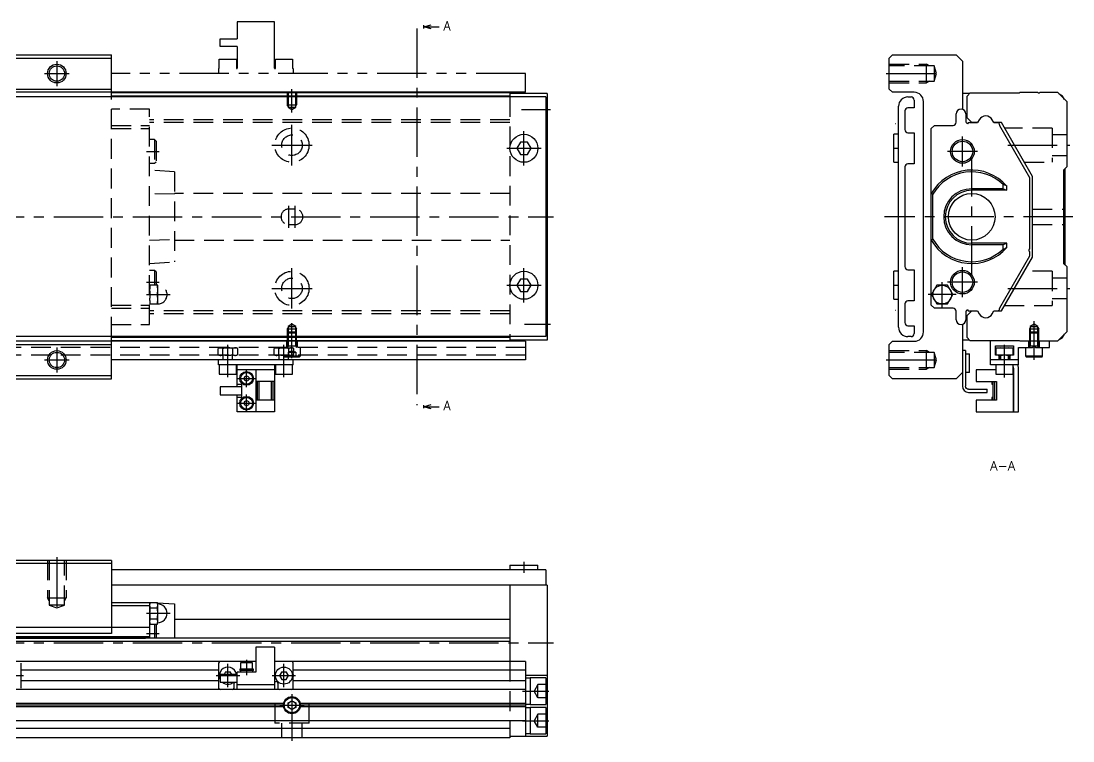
# Model space of a CAD drawing. Extents: x -4 to 704, y -8 to 240.
# Drawn here: x 366.3 to 704.1, y 9 to 240.3 of the extents above; entities that cross this region are included whole.
import ezdxf

# ---------------------------------------------------------------- set-up
doc = ezdxf.new("R2010")
doc.units = 0
doc.header["$LTSCALE"] = 0.5
for name, pattern in [('CENTER', [50.8, 31.75, -6.35, 6.35, -6.35]), ('DASHED', [19.05, 12.7, -6.35]), ('PHANTOM', [63.5, 31.75, -6.35, 6.35, -6.35, 6.35, -6.35])]:
    doc.linetypes.add(name, pattern=pattern)
for name, color, linetype in [('MSM_CENTER', 1, 'CENTER'), ('MSM_CONTINUOUS', 7, 'CONTINUOUS'), ('MSM_DASHED', 4, 'DASHED'), ('MSM_IMAGINARY', 6, 'PHANTOM'), ('MSM_NARROW', 5, 'CONTINUOUS'), ('MSM_PART_NUMBER', 7, 'CONTINUOUS')]:
    doc.layers.add(name, color=color, linetype=linetype)
doc.styles.get("Standard").update_dxf_attribs({"font": 'txt.shx', "height": 3, "bigfont": 'bigfont.shx'})

msp = doc.modelspace()

# ---------------------------------------------------------------- linework, layer by layer
at = {"layer": 'MSM_CENTER'}
for p, q in [((493.36, 237.89), (493.36, 116.86)), ((377.8, 227.38), (377.8, 219.38)), ((373.8, 223.38), (381.8, 223.38)), ((644.13, 223.38), (661.35, 223.38)), ((453.3, 210.87), (453.3, 218.38)), ((526.98, 211.88), (536.3, 211.88)), ((453.3, 193.88), (453.3, 206.88)), ((647.02, 207.38), (647.13, 207.38)), ((527.8, 193.88), (527.8, 204.88)), ((668.63, 193.58), (668.63, 203.18)), ((446.8, 200.38), (459.8, 200.38)), ((522.3, 199.38), (533.3, 199.38)), ((646.63, 199.38), (648.13, 199.38)), ((683.16, 200.38), (703.13, 200.38)), ((406.6, 198.38), (410.7, 198.38)), ((673.43, 198.38), (663.83, 198.38)), ((671.63, 158.48), (671.63, 196.28)), ((452.3, 173.88), (452.3, 180.88)), ((454.3, 173.88), (454.3, 180.88)), ((-4.2, 177.38), (537.3, 177.38)), ((704.13, 177.38), (643.63, 177.38)), ((453.3, 147.88), (453.3, 160.88)), ((527.8, 149.88), (527.8, 160.88)), ((668.63, 151.58), (668.63, 161.18)), ((406.6, 156.38), (410.7, 156.38)), ((662.13, 148.38), (662.13, 156.38)), ((673.43, 156.38), (663.83, 156.38)), ((406.6, 152.38), (414.2, 152.38)), ((446.8, 154.38), (459.8, 154.38)), ((522.3, 155.38), (533.3, 155.38)), ((646.63, 155.38), (648.13, 155.38)), ((666.59, 152.38), (657.66, 152.38)), ((683.16, 154.38), (703.13, 154.38)), ((647.02, 147.38), (647.13, 147.38)), ((453.3, 131.98), (453.3, 143.16)), ((527.98, 142.88), (536.3, 142.88)), ((691.62, 131.38), (691.62, 143.89)), ((377.8, 135.38), (377.8, 127.38)), ((432.73, 125.88), (432.73, 136.28)), ((450.73, 125.88), (450.73, 136.28)), ((682.13, 125.78), (682.13, 136.28)), ((373.8, 131.38), (381.8, 131.38)), ((644.13, 131.38), (661.35, 131.38)), ((435.92, 125.48), (441.54, 125.48)), ((438.73, 122.67), (438.73, 128.29)), ((438.73, 114.67), (438.73, 120.29)), ((435.92, 117.48), (441.54, 117.48)), ((377.8, 68), (377.8, 50.78)), ((527.8, 66.5), (527.8, 63)), ((406.6, 50), (414.2, 50)), ((406.6, 43.5), (410.7, 43.5)), ((-4.2, 40.5), (537.3, 40.5)), ((438.73, 35.1), (438.73, 30.1)), ((432.73, 26.25), (432.73, 33.75)), ((450.73, 26.25), (450.73, 33.75)), ((359.55, 30), (367.05, 30)), ((428.98, 30), (436.62, 30)), ((446.98, 30), (454.48, 30)), ((453.3, 24), (453.3, 9)), ((527.3, 25), (535.8, 25)), ((449.42, 20.5), (457.18, 20.5)), ((527.3, 15.5), (535.8, 15.5))]:
    msp.add_line(p, q, dxfattribs=at)
at = {"layer": 'MSM_CONTINUOUS'}
for p, q in [((314.3, 229.38), (395.3, 229.38)), ((314.3, 228.38), (395.3, 228.38)), ((395.3, 215.88), (395.3, 229.38)), ((645.13, 228.38), (646.13, 229.38)), ((645.13, 218.38), (645.13, 228.38)), ((646.13, 229.38), (666.63, 229.38)), ((666.63, 229.38), (668.63, 227.38)), ((668.63, 227.38), (668.63, 211.91)), ((523.3, 217.38), (183.3, 217.38)), ((314.3, 218.38), (395.3, 218.38)), ((523.3, 217.18), (395.3, 217.18)), ((523.3, 217.38), (523.3, 215.88)), ((535.3, 216.98), (523.3, 216.98)), ((535.3, 216.98), (535.3, 137.78)), ((646.13, 217.38), (645.13, 218.38)), ((653.13, 217.38), (646.13, 217.38)), ((670.93, 216.98), (668.63, 216.98)), ((670.13, 216.18), (671.13, 217.18)), ((671.13, 217.18), (686.93, 217.18)), ((686.93, 217.18), (687.13, 217.38)), ((687.13, 217.38), (692.73, 217.38)), ((693.53, 217.38), (699.13, 217.38)), ((699.13, 217.38), (702.13, 214.38)), ((534.8, 215.88), (169.8, 215.88)), ((523.3, 216.18), (395.3, 216.18)), ((534.8, 215.88), (534.8, 138.88)), ((648.13, 141.88), (648.13, 212.88)), ((651.13, 215.88), (652.13, 215.88)), ((653.13, 214.88), (653.13, 212.38)), ((656.13, 140.38), (656.13, 214.38)), ((670.13, 209.13), (670.13, 216.18)), ((702.13, 214.38), (702.13, 193.38)), ((650.13, 211.38), (650.13, 205.38)), ((653.13, 212.38), (651.13, 212.38)), ((666.63, 207.73), (666.63, 210.43)), ((669.73, 210.43), (669.73, 208.13)), ((658.63, 205.73), (659.63, 206.73)), ((659.63, 206.73), (665.63, 206.73)), ((671.63, 207.63), (670.13, 209.13)), ((670.93, 207.68), (671.58, 207.68)), ((671.58, 207.68), (671.63, 207.63)), ((671.58, 207.68), (671.63, 207.63)), ((671.63, 207.63), (673.51, 207.63)), ((673.51, 207.63), (671.63, 207.63)), ((674.03, 208.52), (673.51, 207.63)), ((678.74, 207.63), (678.22, 208.52)), ((681.13, 207.63), (678.74, 207.63)), ((678.74, 207.63), (680, 207.63)), ((680.52, 206.88), (680.52, 206.68)), ((680.52, 206.68), (690.13, 190.04)), ((691.13, 190.3), (681.13, 207.63)), ((646.63, 194.88), (646.63, 203.88)), ((648.13, 203.88), (646.63, 203.88)), ((651.13, 204.38), (653.13, 204.38)), ((653.13, 204.38), (653.13, 194.38)), ((658.63, 149.03), (658.63, 205.73)), ((526.65, 201.38), (525.49, 199.38)), ((525.49, 199.38), (526.65, 197.38)), ((528.95, 201.38), (526.65, 201.38)), ((530.11, 199.38), (528.95, 201.38)), ((528.95, 197.38), (530.11, 199.38)), ((526.65, 197.38), (528.95, 197.38)), ((646.63, 194.88), (648.13, 194.88)), ((650.13, 193.38), (650.13, 161.38)), ((653.13, 194.38), (651.13, 194.38)), ((702.13, 193.38), (701.13, 192.38)), ((701.63, 161.88), (701.63, 192.88)), ((690.13, 190.04), (690.13, 167.03)), ((691.13, 164.45), (691.13, 190.3)), ((701.13, 192.38), (701.13, 162.38)), ((681.69, 186.38), (671.63, 186.38)), ((682.91, 185.88), (671.63, 185.88)), ((681.69, 186.38), (681.69, 187.74)), ((681.69, 186.38), (682.91, 185.88)), ((682.91, 185.88), (682.91, 187.26)), ((659.13, 184.61), (658.63, 184.86)), ((659.13, 170.14), (659.13, 184.61)), ((658.63, 169.89), (659.13, 170.14)), ((682.91, 168.88), (671.63, 168.88)), ((681.69, 168.38), (671.63, 168.38)), ((682.91, 168.88), (681.69, 168.38)), ((681.69, 167.01), (681.69, 168.38)), ((682.91, 167.49), (682.91, 168.88)), ((690.13, 166.23), (690.13, 164.71)), ((690.13, 164.71), (680.52, 148.08)), ((681.13, 147.13), (691.13, 164.45)), ((701.13, 162.38), (702.13, 161.38)), ((646.63, 150.88), (646.63, 159.88)), ((648.13, 159.88), (646.63, 159.88)), ((651.13, 160.38), (653.13, 160.38)), ((653.13, 160.38), (653.13, 150.38)), ((702.13, 161.38), (702.13, 140.38)), ((526.65, 157.38), (525.49, 155.38)), ((528.95, 157.38), (526.65, 157.38)), ((530.11, 155.38), (528.95, 157.38)), ((525.49, 155.38), (526.65, 153.38)), ((526.65, 153.38), (528.95, 153.38)), ((528.95, 153.38), (530.11, 155.38)), ((660.4, 155.38), (658.66, 152.38)), ((658.66, 152.38), (660.4, 149.38)), ((663.86, 155.38), (660.4, 155.38)), ((665.59, 152.38), (663.86, 155.38)), ((663.86, 149.38), (665.59, 152.38)), ((646.63, 150.88), (648.13, 150.88)), ((650.13, 149.38), (650.13, 143.38)), ((653.13, 150.38), (651.13, 150.38)), ((659.63, 148.03), (658.63, 149.03)), ((660.4, 149.38), (663.86, 149.38)), ((665.63, 148.03), (659.63, 148.03)), ((666.63, 144.33), (666.63, 147.03)), ((669.73, 146.63), (669.73, 144.33)), ((670.13, 145.63), (671.63, 147.13)), ((670.13, 138.58), (670.13, 145.63)), ((671.58, 147.08), (670.93, 147.08)), ((671.63, 147.13), (673.51, 147.13)), ((673.51, 147.13), (674.03, 146.23)), ((678.22, 146.23), (678.74, 147.13)), ((678.74, 147.13), (681.13, 147.13)), ((680.52, 148.08), (680.52, 147.88)), ((651.13, 142.38), (653.13, 142.38)), ((653.13, 142.38), (653.13, 139.88)), ((668.63, 142.84), (668.63, 127.38)), ((534.8, 138.88), (169.8, 138.88)), ((395.3, 125.38), (395.3, 138.88)), ((523.3, 138.58), (395.3, 138.58)), ((523.3, 138.88), (523.3, 137.38)), ((652.13, 138.88), (651.13, 138.88)), ((671.13, 137.58), (670.13, 138.58)), ((702.13, 140.38), (699.13, 137.38)), ((528.3, 137.38), (178.3, 137.38)), ((314.3, 136.38), (395.3, 136.38)), ((523.3, 137.58), (395.3, 137.58)), ((535.3, 137.78), (523.3, 137.78)), ((528.3, 137.38), (528.3, 131.38)), ((645.13, 136.38), (646.13, 137.38)), ((645.13, 126.38), (645.13, 136.38)), ((646.13, 137.38), (653.13, 137.38)), ((670.93, 137.78), (668.63, 137.78)), ((686.93, 137.58), (671.13, 137.58)), ((677.63, 129.78), (677.63, 137.38)), ((679.28, 135.88), (684.98, 135.88)), ((679.28, 132.88), (679.28, 135.88)), ((679.38, 135.28), (684.88, 135.28)), ((679.38, 135.28), (679.38, 132.88)), ((684.88, 132.88), (684.88, 135.28)), ((684.98, 135.88), (684.98, 132.88)), ((686.63, 129.78), (686.63, 135.38)), ((686.63, 135.38), (691.13, 135.38)), ((687.13, 137.38), (686.93, 137.58)), ((699.13, 137.38), (687.13, 137.38)), ((688.88, 135.38), (688.88, 132.68)), ((691.13, 135.38), (691.63, 135.88)), ((691.63, 135.88), (692.13, 135.38)), ((692.13, 135.38), (696.63, 135.38)), ((694.38, 132.68), (694.38, 135.38)), ((696.63, 135.38), (696.63, 137.38)), ((669.63, 134.38), (668.63, 134.38)), ((669.63, 134.38), (669.63, 122.98)), ((669.63, 133.38), (670.93, 133.38)), ((670.93, 127.38), (670.93, 133.38)), ((684.98, 132.88), (679.28, 132.88)), ((680.43, 131.38), (680.43, 132.88)), ((680.63, 132.88), (680.63, 131.38)), ((682.13, 133.12), (682.13, 135.03)), ((683.63, 131.38), (683.63, 132.88)), ((683.83, 132.88), (683.83, 131.38)), ((688.88, 132.68), (694.38, 132.68)), ((688.88, 132.68), (689.05, 132.38)), ((689.05, 132.38), (694.2, 132.38)), ((694.2, 132.38), (694.38, 132.68)), ((528.3, 131.38), (395.3, 131.38)), ((429.73, 129.78), (429.73, 131.38)), ((453.73, 129.78), (429.73, 129.78)), ((429.98, 129.78), (429.98, 126.78)), ((435.48, 126.78), (435.48, 129.78)), ((435.73, 122.73), (435.73, 129.64)), ((447.73, 129.64), (447.73, 114.78)), ((447.98, 129.78), (447.98, 126.78)), ((453.48, 126.78), (453.48, 129.78)), ((453.73, 129.78), (453.73, 131.38)), ((686.63, 131.38), (677.63, 131.38)), ((686.63, 129.78), (677.63, 129.78)), ((679.38, 129.78), (679.38, 126.78)), ((684.88, 126.78), (684.88, 129.78)), ((685.03, 128.78), (685.03, 114.78)), ((686.63, 114.78), (686.63, 128.78)), ((314.3, 126.38), (395.3, 126.38)), ((314.3, 125.38), (395.3, 125.38)), ((429.98, 126.78), (435.48, 126.78)), ((447.73, 128.18), (435.73, 128.18)), ((438.73, 126.34), (437.98, 125.91)), ((437.98, 125.91), (437.98, 125.04)), ((437.98, 125.04), (438.73, 124.61)), ((439.48, 125.91), (438.73, 126.34)), ((438.73, 124.61), (439.48, 125.04)), ((439.48, 125.91), (439.48, 125.04)), ((441.73, 128.18), (441.73, 114.78)), ((447.98, 126.78), (453.48, 126.78)), ((646.13, 125.38), (645.13, 126.38)), ((666.63, 125.38), (646.13, 125.38)), ((668.63, 127.38), (666.63, 125.38)), ((668.63, 127.38), (668.63, 122.98)), ((670.93, 127.38), (669.63, 127.38)), ((679.38, 128.18), (673.03, 128.18)), ((673.03, 128.18), (673.03, 124.48)), ((679.38, 126.78), (684.88, 126.78)), ((684.98, 128.18), (684.88, 128.18)), ((684.98, 114.78), (684.98, 128.18)), ((684.98, 128.13), (685.03, 128.13)), ((430.23, 122.73), (430.23, 120.23)), ((437.23, 122.73), (430.23, 122.73)), ((437.23, 123.48), (435.73, 123.48)), ((437.23, 119.48), (437.23, 123.48)), ((447.73, 124.48), (441.73, 124.48)), ((442.23, 118.48), (442.23, 124.48)), ((442.73, 118.48), (442.73, 124.48)), ((446.73, 118.48), (446.73, 124.48)), ((447.23, 118.48), (447.23, 124.48)), ((670.63, 121.98), (676.53, 121.98)), ((673.03, 124.48), (679.53, 124.48)), ((676.53, 120.98), (676.53, 121.98)), ((678.03, 124.48), (678.03, 123.58)), ((678.03, 123.58), (678.53, 123.58)), ((678.53, 118.48), (678.53, 124.48)), ((679.03, 118.48), (679.03, 124.48)), ((679.53, 124.48), (679.53, 118.48)), ((430.23, 120.23), (437.23, 120.23)), ((435.73, 114.78), (435.73, 120.23)), ((435.73, 119.48), (437.23, 119.48)), ((438.73, 118.34), (437.98, 117.91)), ((439.48, 117.91), (438.73, 118.34)), ((447.73, 118.48), (441.73, 118.48)), ((670.63, 120.98), (676.53, 120.98)), ((673.03, 118.48), (673.03, 114.78)), ((679.53, 118.48), (673.03, 118.48)), ((678.03, 119.38), (678.03, 118.48)), ((678.53, 119.38), (678.03, 119.38)), ((437.98, 117.91), (437.98, 117.04)), ((437.98, 117.04), (438.73, 116.61)), ((438.73, 116.61), (439.48, 117.04)), ((439.48, 117.91), (439.48, 117.04)), ((447.73, 114.78), (435.73, 114.78)), ((673.03, 114.78), (684.98, 114.78)), ((684.98, 114.83), (685.03, 114.83)), ((685.03, 114.78), (686.63, 114.78)), ((395.3, 67), (314.3, 67)), ((395.3, 66), (314.3, 66)), ((395.3, 67), (395.3, 43.5)), ((523.3, 65.5), (523.3, 64)), ((523.3, 65.5), (532.3, 65.5)), ((532.3, 64), (532.3, 65.5)), ((534.8, 64), (395.3, 64)), ((534.8, 64), (534.8, 59)), ((535.3, 59), (395.3, 59)), ((523.3, 59), (523.3, 34.5)), ((535.3, 59), (535.3, 10.5)), ((395.3, 53.5), (407.6, 53.5)), ((395.3, 52.5), (407.6, 52.5)), ((407.6, 53.5), (408.17, 53.46)), ((407.6, 53.5), (407.6, 42)), ((407.72, 53.46), (407.6, 53)), ((407.61, 52.41), (407.6, 52.6)), ((407.72, 53.46), (410.08, 53.46)), ((407.72, 51.73), (410.08, 51.73)), ((410.2, 53), (410.08, 53.46)), ((410.11, 53.34), (415.6, 53)), ((410.2, 47), (410.2, 53)), ((415.6, 53), (415.6, 42)), ((407.72, 48.27), (410.08, 48.27)), ((523.3, 48), (415.6, 48)), ((407.6, 45.5), (302, 45.5)), ((407.6, 47), (407.72, 46.54)), ((407.72, 46.54), (410.08, 46.54)), ((409.2, 46.54), (409.2, 42)), ((409.7, 46.54), (409.7, 42)), ((410.08, 46.54), (410.2, 47)), ((395.3, 43.5), (314.3, 43.5)), ((407.6, 42.4), (362.3, 42.4)), ((362.3, 42), (406.3, 42)), ((523.3, 42), (362.3, 42)), ((523.3, 41), (362.3, 41)), ((447.73, 39.1), (441.73, 39.1)), ((441.73, 39.1), (441.73, 31.1)), ((447.73, 39.1), (447.73, 25.5)), ((441.73, 34.5), (360.3, 34.5)), ((366.3, 26), (366.3, 34)), ((429.73, 34), (429.73, 26)), ((436.83, 34.1), (436.83, 32.1)), ((440.63, 34.1), (436.83, 34.1)), ((440.63, 32.1), (440.63, 34.1)), ((528.3, 34.5), (447.73, 34.5)), ((453.73, 26), (453.73, 34)), ((528.3, 34.5), (528.3, 10.5)), ((429.73, 31.7), (366.3, 31.7)), ((432.01, 31.25), (431.49, 30.35)), ((432.01, 31.25), (433.45, 31.25)), ((433.97, 30.35), (433.45, 31.25)), ((441.73, 31.1), (435.73, 31.1)), ((435.73, 25.5), (435.73, 31.1)), ((436.53, 32.1), (436.53, 31.6)), ((440.93, 32.1), (436.53, 32.1)), ((440.93, 31.6), (436.53, 31.6)), ((436.73, 31.6), (436.73, 31.1)), ((440.73, 31.1), (440.73, 31.6)), ((440.93, 31.6), (440.93, 32.1)), ((450.01, 31.25), (449.29, 30)), ((450.01, 31.25), (451.45, 31.25)), ((452.17, 30), (451.45, 31.25)), ((528.3, 31.7), (453.73, 31.7)), ((366.48, 30), (366.3, 30.3)), ((366.3, 29.7), (366.48, 30)), ((429.73, 28.3), (366.3, 28.3)), ((429.73, 30.3), (429.56, 30)), ((429.56, 30), (429.73, 29.7)), ((435.73, 30.35), (430.23, 30.35)), ((430.23, 30.35), (430.23, 27.85)), ((430.23, 27.85), (435.73, 27.85)), ((434.73, 26), (434.73, 27.6)), ((435.73, 27.15), (447.73, 27.15)), ((435.73, 27.1), (447.73, 27.1)), ((435.78, 27.15), (435.78, 27.1)), ((447.68, 27.15), (447.68, 27.1)), ((448.73, 27.6), (448.73, 26)), ((449.29, 30), (450.01, 28.75)), ((450.01, 28.75), (451.45, 28.75)), ((451.45, 28.75), (452.17, 30)), ((453.91, 30), (453.73, 30.3)), ((453.73, 29.7), (453.91, 30)), ((528.3, 28.3), (453.73, 28.3)), ((535.3, 30), (528.3, 30)), ((529.8, 29.15), (528.3, 29.15)), ((534.8, 29.25), (529.8, 29.25)), ((529.8, 29.25), (529.8, 20.75)), ((534.8, 29.25), (534.8, 20.75)), ((528.3, 25.5), (178.3, 25.5)), ((450.6, 21), (356, 21)), ((450.55, 20.5), (356.05, 20.5)), ((452.05, 21.22), (453.3, 21.94)), ((452.05, 19.78), (452.05, 21.22)), ((453.3, 21.94), (454.55, 21.22)), ((454.55, 21.22), (454.55, 19.78)), ((528.3, 21), (456, 21)), ((528.3, 20.5), (456.05, 20.5)), ((528.3, 20.85), (529.8, 20.85)), ((529.8, 20.75), (534.8, 20.75)), ((450.6, 20), (356, 20)), ((453.3, 19.06), (452.05, 19.78)), ((454.55, 19.78), (453.3, 19.06)), ((528.3, 20), (456, 20)), ((529.8, 19.65), (528.3, 19.65)), ((534.8, 19.75), (529.8, 19.75)), ((529.8, 19.75), (529.8, 11.25)), ((534.8, 19.75), (534.8, 11.25)), ((528.3, 15.5), (178.3, 15.5)), ((523.3, 15.5), (523.3, 10)), ((523.3, 13), (183.3, 13)), ((523.3, 10.5), (535.3, 10.5)), ((528.3, 11.35), (529.8, 11.35)), ((529.8, 11.25), (534.8, 11.25)), ((523.3, 10), (183.3, 10))]:
    msp.add_line(p, q, dxfattribs=at)
for centre, radius in [((377.8, 223.38), 2.46), ((527.8, 199.38), 4.5), ((668.63, 198.38), 3.8), ((668.63, 198.38), 3.3), ((671.63, 177.38), 7.5), ((527.8, 155.38), 4.5), ((668.63, 156.38), 3.8), ((668.63, 156.38), 3.3), ((662.13, 152.38), 3), ((377.8, 131.38), 2.46), ((438.73, 125.48), 2.2), ((438.73, 125.48), 1.9), ((438.73, 117.48), 2.2), ((438.73, 117.48), 1.9), ((450.73, 30), 2.75), ((453.3, 20.5), 2.75), ((453.3, 20.5), 2.45), ((453.3, 20.5), 1.25)]:
    msp.add_circle(centre, radius, dxfattribs=at)
for centre, radius, start, end in [((653.13, 214.38), 3, 0, 90), ((693.13, 217.68), 0.5, 216.8699, 323.1301), ((698.63, 213.98), 3, 21.8151, 68.1849), ((651.13, 212.88), 3, 90, 180), ((652.13, 214.88), 1, 0, 90), ((651.13, 211.38), 1, 90, 180), ((668.18, 210.43), 1.55, 0, 180), ((676.28, 207.22), 2.6, 93.4107, 150), ((675.97, 207.22), 2.6, 30, 86.5893), ((665.63, 207.73), 1, 270, 0), ((670.73, 208.13), 1, 180, 239.9081), ((670.93, 206.88), 0.8, 90, 151.2511), ((679.72, 206.88), 0.8, 0, 69.6276), ((651.13, 205.38), 1, 180, 270), ((651.13, 193.38), 1, 90, 180), ((671.63, 177.38), 15, 41.2361, 150.0736), ((671.63, 177.38), 14.44, 45.8486, 149.949), ((671.63, 177.38), 9, 90, 270), ((671.63, 177.38), 8.5, 90, 270), ((677.48, 175.08), 13.33, 65.9851, 71.6163), ((671.63, 177.38), 15, 209.9264, 318.7639), ((671.63, 177.38), 14.44, 210.051, 314.1514), ((677.51, 179.6), 13.26, 288.3686, 294.03), ((690.43, 166.63), 0.5, 126.8699, 233.1301), ((651.13, 161.38), 1, 180, 270), ((651.13, 149.38), 1, 90, 180), ((665.63, 147.03), 1, 0, 90), ((670.73, 146.63), 1, 120.0919, 180), ((670.93, 147.88), 0.8, 208.7489, 270), ((676.28, 147.53), 2.6, 210, 266.5893), ((675.97, 147.53), 2.6, 273.4107, 330), ((679.72, 147.88), 0.8, 290.3641, 0), ((651.13, 143.38), 1, 180, 270), ((668.18, 144.33), 1.55, 180, 0), ((651.13, 141.88), 3, 180, 270), ((652.13, 139.88), 1, 270, 0), ((653.13, 140.38), 3, 270, 0), ((698.63, 140.78), 3, 291.8137, 338.1863), ((680.75, 131.3), 3.98, 69.7735, 110.2265), ((683.5, 131.3), 3.98, 69.7735, 110.2265), ((680.75, 136.85), 3.98, 249.7735, 290.2265), ((683.5, 136.85), 3.98, 249.7735, 290.2265), ((435.49, 129.33), 0.446, 63.8018, 88.5891), ((435.63, 129.65), 0.104, 357.4196, 53.7952), ((447.83, 129.65), 0.0991, 118.1849, 184.1719), ((447.97, 129.3), 0.475, 88.452, 112.8578), ((684.03, 128.78), 1, 0, 31.7883), ((684.03, 128.78), 2.6, 0, 22.6199), ((670.63, 122.98), 2, 180, 270), ((410.91, 52.57), 3.31, 164.2277, 179.4294), ((410.91, 52.63), 3.31, 180.5738, 195.7691), ((420.49, 49.95), 12.89, 172.0306, 179.7562), ((406.89, 52.56), 3.31, 0.5738, 15.7691), ((406.89, 52.63), 3.31, 344.2277, 359.4294), ((397.31, 49.94), 12.89, 0.2452, 7.968), ((410.2, 50), 3, 270, 90), ((421.06, 50.1), 13.46, 180.407, 187.8062), ((410.91, 47.37), 3.31, 164.2277, 179.4294), ((410.91, 47.44), 3.31, 180.5738, 195.7691), ((396.74, 50.1), 13.46, 352.1938, 359.593), ((406.89, 47.37), 3.31, 0.5738, 15.7691), ((406.89, 47.43), 3.31, 344.2277, 359.4294), ((430.23, 34), 0.5, 90, 180), ((453.23, 34), 0.5, 0, 90), ((432.73, 30), 2.75, 7.312, 204.62), ((432.73, 30), 2.75, 231.4273, 308.5727), ((435.23, 27.6), 0.5, 150, 180), ((435.22, 27.59), 0.517, 4.3661, 29.8325), ((448.23, 27.6), 0.5, 0, 180), ((430.23, 26), 0.5, 180, 270), ((434.23, 26), 0.5, 270, 0), ((449.23, 26), 0.5, 180, 270), ((453.23, 26), 0.5, 270, 0)]:
    msp.add_arc(centre, radius, start, end, dxfattribs=at)
at = {"layer": 'MSM_CONTINUOUS', "extrusion": (0, 0, -1)}
msp.add_arc((-670.63, 122.98), 1, 270, 0, dxfattribs=at)
at = {"layer": 'MSM_DASHED'}
for p, q in [((645.13, 226.38), (657.13, 226.38)), ((657.13, 220.38), (657.13, 226.38)), ((658.07, 225.83), (657.13, 226.38)), ((659.53, 225.83), (645.13, 225.83)), ((660.35, 223.38), (659.53, 225.83)), ((659.53, 225.83), (659.53, 220.92)), ((659.53, 220.92), (660.35, 223.38)), ((645.13, 220.92), (659.53, 220.92)), ((645.13, 220.38), (657.13, 220.38)), ((658.07, 220.92), (657.13, 220.38)), ((451.8, 217.38), (451.8, 213.38)), ((452.07, 217.38), (452.07, 212.58)), ((454.53, 212.58), (454.53, 217.38)), ((454.8, 217.38), (454.8, 213.38)), ((395.3, 138.88), (395.3, 215.88)), ((451.8, 213.38), (454.8, 213.38)), ((452.07, 212.91), (451.8, 213.38)), ((454.53, 212.91), (454.8, 213.38)), ((523.3, 215.88), (523.3, 138.88)), ((407.6, 211.98), (395.3, 211.98)), ((407.6, 142.78), (407.6, 211.98)), ((452.07, 212.58), (453.3, 211.87)), ((452.07, 212.58), (454.53, 212.58)), ((453.3, 211.87), (454.53, 212.58)), ((395.3, 206.73), (407.6, 206.73)), ((523.3, 208.52), (407.6, 208.52)), ((523.3, 207.63), (407.6, 207.63)), ((395.3, 205.73), (407.6, 205.73)), ((697.43, 205.88), (682.14, 205.88)), ((697.43, 205.88), (697.43, 194.88)), ((702.13, 203.68), (697.43, 203.68)), ((409.2, 202.18), (407.6, 202.18)), ((409.7, 201.68), (409.2, 202.18)), ((409.2, 202.18), (409.2, 194.58)), ((409.7, 201.68), (409.7, 195.08)), ((697.43, 197.08), (702.13, 197.08)), ((407.6, 194.58), (409.2, 194.58)), ((409.2, 194.58), (409.7, 195.08)), ((688.49, 194.88), (697.43, 194.88)), ((415.6, 191.82), (407.6, 192.38)), ((415.6, 191.82), (415.6, 162.93)), ((415.6, 184.61), (407.6, 184.86)), ((523.3, 184.88), (415.6, 184.88)), ((454.3, 179.88), (452.3, 179.88)), ((691.13, 179.88), (701.13, 179.88)), ((452.3, 174.88), (454.3, 174.88)), ((691.13, 174.88), (701.13, 174.88)), ((407.6, 169.89), (415.6, 170.14)), ((415.6, 169.88), (523.3, 169.88)), ((407.6, 162.38), (415.6, 162.93)), ((409.2, 160.18), (407.6, 160.18)), ((409.2, 160.18), (409.2, 155.38)), ((409.7, 159.68), (409.2, 160.18)), ((409.7, 159.68), (409.7, 155.38)), ((697.43, 159.88), (688.49, 159.88)), ((697.43, 159.88), (697.43, 148.88)), ((702.13, 157.68), (697.43, 157.68)), ((410.2, 155.38), (407.6, 155.38)), ((407.72, 152.38), (410.08, 152.38)), ((410.2, 149.38), (410.2, 155.38)), ((395.3, 149.03), (407.6, 149.03)), ((407.6, 149.38), (410.2, 149.38)), ((682.14, 148.88), (697.43, 148.88)), ((697.43, 151.08), (702.13, 151.08)), ((395.3, 148.03), (407.6, 148.03)), ((523.3, 147.13), (407.6, 147.13)), ((523.3, 146.23), (407.6, 146.23)), ((395.3, 142.78), (407.6, 142.78)), ((453.3, 142.89), (452.07, 142.18)), ((452.07, 142.18), (452.07, 135.84)), ((452.07, 142.18), (454.53, 142.18)), ((454.53, 142.18), (453.3, 142.89)), ((454.53, 135.84), (454.53, 142.18)), ((691.62, 142.89), (690.39, 142.18)), ((690.39, 142.18), (690.39, 135.84)), ((690.39, 142.18), (692.85, 142.18)), ((692.85, 142.18), (691.62, 142.89)), ((692.85, 135.84), (692.85, 142.18)), ((452.07, 141.84), (451.8, 141.38)), ((451.8, 141.38), (451.8, 135.38)), ((451.8, 141.38), (454.8, 141.38)), ((452.07, 140.38), (451.8, 140.1)), ((451.8, 140.1), (454.8, 140.1)), ((452.07, 140.38), (454.53, 140.38)), ((454.53, 141.84), (454.8, 141.38)), ((454.8, 140.1), (454.53, 140.38)), ((454.8, 135.38), (454.8, 141.38)), ((690.39, 141.84), (690.12, 141.38)), ((690.12, 141.38), (690.12, 135.38)), ((690.12, 141.38), (693.12, 141.38)), ((690.39, 140.38), (690.12, 140.1)), ((690.12, 140.1), (693.12, 140.1)), ((690.39, 140.38), (692.85, 140.38)), ((692.85, 141.84), (693.12, 141.38)), ((693.12, 140.1), (692.85, 140.38)), ((693.12, 135.38), (693.12, 141.38)), ((528.3, 135.38), (178.3, 135.38)), ((429.98, 135.28), (429.56, 135.03)), ((429.98, 135.28), (435.48, 135.28)), ((435.91, 135.03), (435.48, 135.28)), ((447.98, 135.28), (447.56, 135.03)), ((447.98, 135.28), (453.48, 135.28)), ((450.55, 135.38), (450.55, 132.68)), ((451.55, 137.38), (451.55, 135.38)), ((454.8, 135.84), (451.8, 135.84)), ((452.07, 135.84), (451.8, 135.38)), ((453.91, 135.03), (453.48, 135.28)), ((454.53, 135.84), (454.8, 135.38)), ((455.05, 135.38), (455.05, 137.38)), ((456.05, 132.68), (456.05, 135.38)), ((689.87, 137.38), (689.87, 135.38)), ((690.12, 135.38), (690.39, 135.84)), ((693.13, 135.84), (690.13, 135.84)), ((693.12, 135.38), (692.85, 135.84)), ((693.37, 135.38), (693.37, 137.38)), ((528.3, 132.88), (178.3, 132.88)), ((429.56, 133.12), (429.56, 135.03)), ((429.56, 133.12), (429.98, 132.88)), ((431.14, 133.12), (431.14, 135.03)), ((431.23, 131.38), (431.23, 132.88)), ((434.23, 131.38), (434.23, 132.88)), ((434.32, 133.12), (434.32, 135.03)), ((435.48, 132.88), (435.91, 133.12)), ((435.91, 133.12), (435.91, 135.03)), ((447.56, 133.12), (447.56, 135.03)), ((447.56, 133.12), (447.98, 132.88)), ((449.14, 133.12), (449.14, 135.03)), ((449.23, 131.38), (449.23, 132.88)), ((450.55, 132.68), (450.85, 132.38)), ((450.55, 132.68), (456.05, 132.68)), ((450.85, 132.38), (455.75, 132.38)), ((453.3, 134.21), (452.05, 133.88)), ((452.05, 133.88), (452.05, 132.38)), ((452.05, 133.88), (454.55, 133.88)), ((452.23, 131.38), (452.23, 132.88)), ((452.32, 133.12), (452.32, 135.03)), ((454.55, 133.88), (453.3, 134.21)), ((453.3, 133.88), (453.3, 132.38)), ((453.48, 132.88), (453.91, 133.12)), ((453.91, 133.12), (453.91, 135.03)), ((454.55, 133.88), (454.55, 132.38)), ((455.75, 132.38), (456.05, 132.68)), ((645.13, 134.38), (657.13, 134.38)), ((659.53, 133.83), (645.13, 133.83)), ((657.13, 128.38), (657.13, 134.38)), ((658.07, 133.83), (657.13, 134.38)), ((660.35, 131.38), (659.53, 133.83)), ((659.53, 133.83), (659.53, 128.92)), ((645.13, 128.92), (659.53, 128.92)), ((645.13, 128.38), (657.13, 128.38)), ((658.07, 128.92), (657.13, 128.38)), ((659.53, 128.92), (660.35, 131.38)), ((374.8, 67), (374.8, 55)), ((375.34, 67), (375.34, 52.6)), ((380.26, 52.6), (380.26, 67)), ((380.8, 67), (380.8, 55)), ((374.8, 55), (380.8, 55)), ((375.34, 54.06), (374.8, 55)), ((380.26, 54.06), (380.8, 55)), ((375.34, 52.6), (377.8, 51.78)), ((380.26, 52.6), (375.34, 52.6)), ((377.8, 51.78), (380.26, 52.6)), ((523.3, 34.5), (523.3, 15.5)), ((532.3, 27.13), (531.07, 25)), ((532.3, 22.88), (532.3, 27.13)), ((534.8, 27.13), (532.3, 27.13)), ((532.3, 22.88), (531.07, 25)), ((532.3, 25), (534.8, 25)), ((447.8, 21), (447.8, 14.7)), ((458.8, 14.7), (458.8, 21)), ((534.8, 22.88), (532.3, 22.88)), ((532.3, 17.63), (531.07, 15.5)), ((532.3, 13.38), (532.3, 17.63)), ((534.8, 17.63), (532.3, 17.63)), ((458.8, 14.7), (447.8, 14.7)), ((450, 14.7), (450, 10)), ((456.6, 10), (456.6, 14.7)), ((532.3, 13.38), (531.07, 15.5)), ((532.3, 15.5), (534.8, 15.5)), ((534.8, 13.38), (532.3, 13.38))]:
    msp.add_line(p, q, dxfattribs=at)
for centre, radius in [((453.3, 200.38), 5.5), ((453.3, 200.38), 3.3), ((453.3, 154.38), 5.5), ((453.3, 154.38), 3.3)]:
    msp.add_circle(centre, radius, dxfattribs=at)
for centre, radius, start, end in [((452.3, 177.38), 2.5, 90, 270), ((454.3, 177.38), 2.5, 270, 90), ((417.29, 153.83), 9.69, 170.8086, 179.713), ((417.3, 153.92), 9.7, 180.2886, 189.1898), ((417.29, 150.83), 9.69, 170.8086, 179.713), ((400.5, 153.83), 9.7, 0.2886, 9.1898), ((400.51, 153.92), 9.69, 350.8086, 359.713), ((400.5, 150.83), 9.7, 0.2886, 9.1898), ((410.2, 152.38), 3, 270, 90), ((417.3, 150.92), 9.7, 180.2886, 189.1898), ((400.51, 150.92), 9.69, 350.8086, 359.713), ((430.35, 133.87), 1.41, 55.6665, 115.6665), ((432.73, 130.02), 5.25, 72.412, 107.588), ((435.11, 133.87), 1.41, 64.3335, 124.3335), ((448.35, 133.87), 1.41, 55.6665, 115.6665), ((450.73, 130.02), 5.25, 72.412, 107.588), ((453.11, 133.87), 1.41, 64.3335, 124.3335), ((430.35, 134.28), 1.41, 244.3335, 304.3335), ((432.73, 138.13), 5.25, 252.412, 287.588), ((435.11, 134.28), 1.41, 235.6665, 295.6665), ((448.35, 134.28), 1.41, 244.3335, 304.3335), ((450.73, 138.13), 5.25, 252.412, 287.588), ((453.11, 134.28), 1.41, 235.6665, 295.6665)]:
    msp.add_arc(centre, radius, start, end, dxfattribs=at)
at = {"layer": 'MSM_IMAGINARY'}
for p, q in [((435.73, 239.98), (435.73, 234.53)), ((447.73, 239.98), (435.73, 239.98)), ((447.73, 225.11), (447.73, 239.98)), ((430.23, 232.03), (430.23, 234.53)), ((430.23, 234.53), (435.73, 234.53)), ((435.73, 232.03), (430.23, 232.03)), ((435.73, 232.03), (435.73, 225.11)), ((429.98, 227.98), (435.48, 227.98)), ((429.98, 224.98), (429.98, 227.98)), ((435.48, 227.98), (435.48, 224.98)), ((447.98, 227.98), (453.48, 227.98)), ((447.98, 224.98), (447.98, 227.98)), ((453.48, 227.98), (453.48, 224.98)), ((528.3, 223.38), (395.3, 223.38)), ((429.73, 224.98), (429.73, 223.38)), ((429.98, 224.98), (429.73, 224.98)), ((453.73, 224.98), (453.48, 224.98)), ((453.73, 224.98), (453.73, 223.38)), ((528.3, 217.38), (528.3, 223.38)), ((528.3, 217.38), (523.3, 217.38))]:
    msp.add_line(p, q, dxfattribs=at)
for centre, radius, start, end in [((435.5, 225.39), 0.413, 266.9749, 296.6648), ((435.63, 225.1), 0.0994, 304.8828, 3.9024), ((447.83, 225.1), 0.0991, 175.8281, 241.8151), ((447.97, 225.45), 0.475, 247.1422, 271.548)]:
    msp.add_arc(centre, radius, start, end, dxfattribs=at)
at = {"layer": 'MSM_NARROW'}
for p, q in [((680.9, 132.88), (680.9, 131.38)), ((683.36, 132.88), (683.36, 131.38))]:
    msp.add_line(p, q, dxfattribs=at)
for centre in [(377.8, 223.38), (377.8, 131.38)]:
    msp.add_circle(centre, 3, dxfattribs=at)
at = {"layer": 'MSM_PART_NUMBER'}
for p, q in [((495.56, 238.39), (498.06, 239.06)), ((495.56, 238.89), (495.56, 237.89)), ((495.56, 238.39), (500.56, 238.39)), ((498.06, 237.72), (495.56, 238.39)), ((495.56, 116.36), (498.06, 117.03)), ((495.56, 116.86), (495.56, 115.86)), ((495.56, 116.36), (500.56, 116.36)), ((498.06, 115.69), (495.56, 116.36))]:
    msp.add_line(p, q, dxfattribs=at)

# ---------------------------------------------------------------- texts
for s, p in [('A', (501.98, 237.26)), ('A', (501.98, 115.23)), ('A-A', (677.57, 95.91))]:
    msp.add_text(s, height=3, dxfattribs=at).set_placement(p)

doc.saveas('drawing.dxf')
